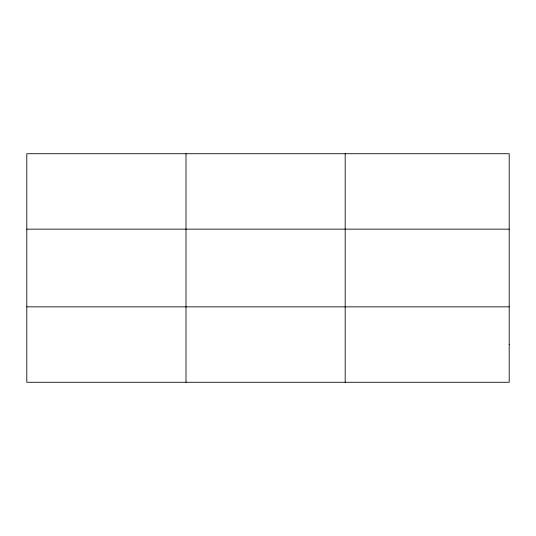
<?xml version="1.0" encoding="UTF-8"?>
<svg xmlns="http://www.w3.org/2000/svg" width="536" height="536" viewBox="0 0 536 536"><rect width="100%" height="100%" fill="white"/><g stroke="black" fill="none" stroke-linecap="round" stroke-linejoin="round"><path stroke-width="0.8" d="M185.992 382.275L185.992 153.725M345.184 382.275L345.184 153.725M26.8 229.147L509.2 229.147M26.8 306.853L509.2 306.853M509.2 344.561L509.2 382.275L26.8 382.275L26.8 153.725L509.2 153.725L509.2 344.561"/></g></svg>
